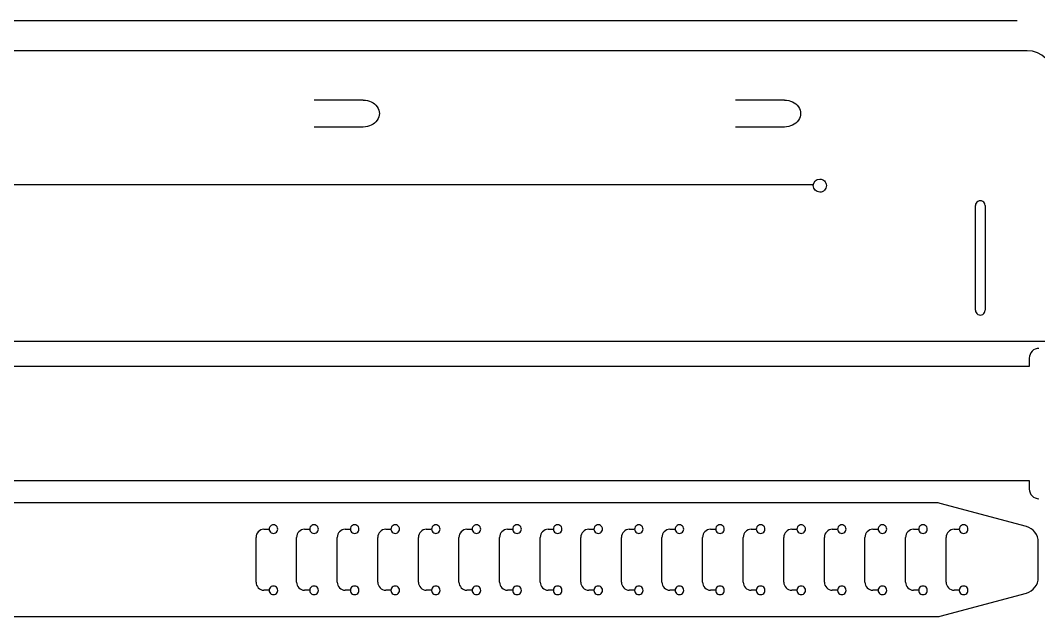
# Model space of a CAD drawing. Extents: x 6 to 576, y 64 to 1092.
# Drawn here: x 195.5 to 385, y 295.3 to 406.4 of the extents above; entities that cross this region are included whole.
import ezdxf

# ---------------------------------------------------------------- set-up
doc = ezdxf.new("R2010")
doc.units = 0
doc.layers.add('Layer_1', color=7, linetype='CONTINUOUS')

msp = doc.modelspace()

# ---------------------------------------------------------------- linework, layer by layer
at = {"layer": 'Layer_1', "color": 7}
for p, q in [((184.568476, 406.387447), (372.516559, 406.387447)), ((372.516559, 406.387447), (381.023257, 406.386918)), ((218.182693, 400.730004), (30.234591, 400.730004)), ((382.892432, 400.730004), (218.182693, 400.730004)), ((92.929869, 375.78567), (343.116112, 375.78567)), ((345.493869, 375.606962), (345.493869, 375.606962)), ((140.856457, 346.65273), (391.698136, 346.65273)), ((383.272665, 343.491435), (383.272665, 341.891447)), ((383.272665, 341.891447), (40.686209, 341.891447)), ((40.686209, 320.691432), (383.272665, 320.691432)), ((383.272665, 320.691432), (383.272665, 319.091444)), ((365.890122, 316.523031), (23.303674, 316.523031)), ((382.721776, 312.11883), (366.666568, 316.420796)), ((384.945308, 302.624998), (384.945308, 309.221034)), ((366.666568, 295.425251), (382.721776, 299.727228)), ((23.303674, 295.323016), (365.890122, 295.323016))]:
    msp.add_line(p, q, dxfattribs=at)
at = {"layer": 'Layer_1', "color": 1}
for p, q in [((259.284301, 391.549349), (250.159599, 391.502584)), ((337.69681, 391.549346), (328.572098, 391.502581)), ((259.28393, 386.519641), (250.158594, 386.496172)), ((337.696413, 386.519638), (328.571093, 386.49617)), ((373.245115, 352.397575), (373.245115, 371.897586)), ((375.045129, 371.897586), (375.045129, 352.397575)), ((240.804367, 311.594955), (241.776763, 311.610301)), ((241.776657, 311.623027), (241.776657, 311.623027)), ((248.361343, 311.594955), (249.33374, 311.610301)), ((249.333634, 311.623027), (249.333634, 311.623027)), ((255.918319, 311.594955), (256.890716, 311.610301)), ((256.89061, 311.623027), (256.89061, 311.623027)), ((263.475295, 311.594955), (264.447692, 311.610301)), ((264.447586, 311.623027), (264.447586, 311.623027)), ((271.032287, 311.594955), (272.004658, 311.610301)), ((272.004578, 311.623027), (272.004578, 311.623027)), ((278.589264, 311.594955), (279.56166, 311.610301)), ((279.561555, 311.623027), (279.561555, 311.623027)), ((286.14624, 311.594955), (287.118637, 311.610301)), ((287.118531, 311.623027), (287.118531, 311.623027)), ((293.703216, 311.594955), (294.675613, 311.610301)), ((294.675507, 311.623027), (294.675507, 311.623027)), ((301.260193, 311.594955), (302.232589, 311.610301)), ((302.232483, 311.623027), (302.232483, 311.623027)), ((308.817169, 311.594955), (309.789565, 311.610301)), ((309.78946, 311.623027), (309.78946, 311.623027)), ((316.374171, 311.594955), (317.346542, 311.610301)), ((317.346462, 311.623027), (317.346462, 311.623027)), ((323.931148, 311.594955), (324.903544, 311.610301)), ((324.903439, 311.623027), (324.903439, 311.623027)), ((331.488124, 311.594955), (332.460521, 311.610301)), ((332.460415, 311.623027), (332.460415, 311.623027)), ((339.0451, 311.594955), (340.017497, 311.610301)), ((340.017391, 311.623027), (340.017391, 311.623027)), ((346.602076, 311.594955), (347.574473, 311.610301)), ((347.574367, 311.623027), (347.574367, 311.623027)), ((354.159079, 311.594955), (355.131449, 311.610301)), ((355.13137, 311.623027), (355.13137, 311.623027)), ((361.716055, 311.594955), (362.688452, 311.610301)), ((362.688346, 311.623027), (362.688346, 311.623027)), ((369.273032, 311.594955), (370.245428, 311.610301)), ((370.245322, 311.623027), (370.245322, 311.623027)), ((239.328124, 301.75092), (239.328124, 310.095138)), ((246.8851, 301.75092), (246.8851, 310.095138)), ((254.442076, 301.75092), (254.442076, 310.095138)), ((261.999079, 301.75092), (261.999079, 310.095138)), ((269.556045, 301.75092), (269.556045, 310.095138)), ((277.113021, 301.75092), (277.113021, 310.095138)), ((284.669997, 301.75092), (284.669997, 310.095138)), ((292.226974, 301.75092), (292.226974, 310.095138)), ((299.783976, 301.75092), (299.783976, 310.095138)), ((307.340952, 301.75092), (307.340952, 310.095138)), ((314.897929, 301.75092), (314.897929, 310.095138)), ((322.454905, 301.75092), (322.454905, 310.095138)), ((330.011881, 301.75092), (330.011881, 310.095138)), ((337.568857, 301.75092), (337.568857, 310.095138)), ((345.12586, 301.75092), (345.12586, 310.095138)), ((352.682836, 301.75092), (352.682836, 310.095138)), ((360.239813, 301.75092), (360.239813, 310.095138)), ((367.796789, 301.75092), (367.796789, 310.095138)), ((241.776763, 300.235704), (240.804367, 300.25105)), ((241.776657, 300.223031), (241.776657, 300.223031)), ((249.33374, 300.235704), (248.361343, 300.25105)), ((249.333634, 300.223031), (249.333634, 300.223031)), ((256.890716, 300.235704), (255.918319, 300.25105)), ((256.89061, 300.223031), (256.89061, 300.223031)), ((264.447692, 300.235704), (263.475295, 300.25105)), ((264.447586, 300.223031), (264.447586, 300.223031)), ((272.004658, 300.235704), (271.032287, 300.25105)), ((272.004578, 300.223031), (272.004578, 300.223031)), ((279.56166, 300.235704), (278.589264, 300.25105)), ((279.561555, 300.223031), (279.561555, 300.223031)), ((287.118637, 300.235704), (286.14624, 300.25105)), ((287.118531, 300.223031), (287.118531, 300.223031)), ((294.675613, 300.235704), (293.703216, 300.25105)), ((294.675507, 300.223031), (294.675507, 300.223031)), ((302.232589, 300.235704), (301.260193, 300.25105)), ((302.232483, 300.223031), (302.232483, 300.223031)), ((309.789565, 300.235704), (308.817169, 300.25105)), ((309.78946, 300.223031), (309.78946, 300.223031)), ((317.346542, 300.235704), (316.374171, 300.25105)), ((317.346462, 300.223031), (317.346462, 300.223031)), ((324.903544, 300.235704), (323.931148, 300.25105)), ((324.903439, 300.223031), (324.903439, 300.223031)), ((332.460521, 300.235704), (331.488124, 300.25105)), ((332.460415, 300.223031), (332.460415, 300.223031)), ((340.017497, 300.235704), (339.0451, 300.25105)), ((340.017391, 300.223031), (340.017391, 300.223031)), ((347.574473, 300.235704), (346.602076, 300.25105)), ((347.574367, 300.223031), (347.574367, 300.223031)), ((355.131449, 300.235704), (354.159079, 300.25105)), ((355.13137, 300.223031), (355.13137, 300.223031)), ((362.688452, 300.235704), (361.716055, 300.25105)), ((362.688346, 300.223031), (362.688346, 300.223031)), ((370.245428, 300.235704), (369.273032, 300.25105)), ((370.245322, 300.223031), (370.245322, 300.223031))]:
    msp.add_line(p, q, dxfattribs=at)
at = {"layer": 'Layer_1', "color": 7}
for points in [[(387.773492, 395.728718), (387.773492, 398.499601), (385.596739, 400.730004), (382.892432, 400.730004)], [(343.046711, 375.606962), (343.046712, 376.282721), (343.594518, 376.830533), (344.270277, 376.830541)], [(344.270277, 374.383383), (343.594518, 374.383391), (343.046712, 374.931204), (343.046711, 375.606962)], [(344.270277, 376.830541), (344.594793, 376.830544), (344.906018, 376.701634), (345.135486, 376.472168)], [(345.135486, 376.472168), (345.364955, 376.242702), (345.493869, 375.931478), (345.493869, 375.606962)], [(345.493869, 375.606962), (345.493869, 375.282447), (345.364955, 374.971223), (345.135486, 374.741757)], [(345.135486, 374.741757), (344.906018, 374.512291), (344.594793, 374.38338), (344.270277, 374.383383)], [(385.072678, 345.291448), (384.595284, 345.291452), (384.137442, 345.101809), (383.799873, 344.764241)], [(383.799873, 344.764241), (383.462304, 344.426672), (383.272661, 343.968829), (383.272665, 343.491435)], [(383.272665, 319.091444), (383.272661, 318.614049), (383.462304, 318.156207), (383.799873, 317.818638)], [(383.799873, 317.818638), (384.137442, 317.481069), (384.595284, 317.291427), (385.072678, 317.29143)], [(366.666568, 316.420796), (366.413332, 316.488655), (366.152293, 316.523026), (365.890122, 316.523031)], [(384.945308, 309.22106), (384.945306, 310.578871), (384.033319, 311.767397), (382.721776, 312.11883)], [(382.721776, 299.727228), (384.033319, 300.078661), (384.945306, 301.267187), (384.945308, 302.624998)], [(365.890122, 295.323016), (366.152293, 295.323021), (366.413332, 295.357392), (366.666568, 295.425251)]]:
    msp.add_open_spline(points, degree=3, dxfattribs=at)
at = {"layer": 'Layer_1', "color": 1}
for points in [[(259.285624, 391.549338), (260.358535, 391.549338), (261.349903, 391.069993), (261.886372, 390.291866)], [(337.698133, 391.549336), (338.771045, 391.549336), (339.762412, 391.06999), (340.298855, 390.291864)], [(261.886372, 390.291866), (262.422815, 389.51374), (262.422815, 388.555049), (261.886372, 387.776922)], [(340.298855, 390.291864), (340.835324, 389.513737), (340.835324, 388.555046), (340.298855, 387.776917)], [(261.886372, 387.776922), (261.349903, 386.998793), (260.358483, 386.519641), (259.285571, 386.519641)], [(340.298855, 387.776917), (339.762412, 386.998791), (338.770992, 386.519638), (337.69808, 386.519638)], [(373.695119, 372.677015), (373.416656, 372.516244), (373.245115, 372.219127), (373.245115, 371.897586)], [(374.595125, 372.677015), (374.316662, 372.837785), (373.973582, 372.837785), (373.695119, 372.677015)], [(375.045129, 371.897586), (375.045129, 372.219127), (374.873588, 372.516244), (374.595125, 372.677015)], [(373.245115, 352.397575), (373.245115, 352.076033), (373.416656, 351.778917), (373.695119, 351.618146)], [(373.695119, 351.618146), (373.973582, 351.457375), (374.316662, 351.457375), (374.595125, 351.618146)], [(374.595125, 351.618146), (374.873588, 351.778917), (375.045129, 352.076033), (375.045129, 352.397575)], [(240.804367, 311.594955), (239.985303, 311.581981), (239.328121, 310.914304), (239.328124, 310.095138)], [(242.175712, 312.318558), (241.927715, 312.174928), (241.775492, 311.909612), (241.776657, 311.623027)], [(241.776657, 311.623027), (241.775492, 311.336442), (241.927715, 311.071126), (242.175712, 310.927496)], [(242.977591, 312.318558), (242.729593, 312.462189), (242.42371, 312.462189), (242.175712, 312.318558)], [(242.175712, 310.927496), (242.42371, 310.783866), (242.729593, 310.783866), (242.977591, 310.927496)], [(243.376646, 311.623027), (243.377811, 311.909612), (243.225589, 312.174928), (242.977591, 312.318558)], [(242.977591, 310.927496), (243.225589, 311.071126), (243.377811, 311.336442), (243.376646, 311.623027)], [(248.361343, 311.594955), (247.542279, 311.581981), (246.885097, 310.914304), (246.8851, 310.095138)], [(249.732747, 312.31839), (249.484779, 312.174805), (249.332541, 311.909564), (249.333634, 311.623027)], [(249.333634, 311.623027), (249.332541, 311.33649), (249.484779, 311.071249), (249.732747, 310.927664)], [(250.534509, 312.31839), (250.28654, 312.461975), (249.980715, 312.461975), (249.732747, 312.31839)], [(249.732747, 310.927664), (249.980715, 310.784079), (250.28654, 310.784079), (250.534509, 310.927664)], [(250.933622, 311.623027), (250.934715, 311.909564), (250.782477, 312.174805), (250.534509, 312.31839)], [(250.534509, 310.927664), (250.782477, 311.071249), (250.934715, 311.33649), (250.933622, 311.623027)], [(255.918319, 311.594955), (255.099256, 311.581981), (254.442074, 310.914304), (254.442076, 310.095138)], [(257.290614, 312.315854), (257.04309, 312.172946), (256.89061, 311.908842), (256.89061, 311.623027)], [(256.89061, 311.623027), (256.89061, 311.337212), (257.04309, 311.073108), (257.290614, 310.9302)], [(258.090621, 312.315854), (257.843098, 312.458762), (257.538137, 312.458762), (257.290614, 312.315854)], [(257.290614, 310.9302), (257.538137, 310.787293), (257.843098, 310.787293), (258.090621, 310.9302)], [(258.490625, 311.623027), (258.490625, 311.908842), (258.338144, 312.172946), (258.090621, 312.315854)], [(258.090621, 310.9302), (258.338144, 311.073108), (258.490625, 311.337212), (258.490625, 311.623027)], [(263.475295, 311.594955), (262.656242, 311.581966), (261.999076, 310.914294), (261.999079, 310.095138)], [(264.846745, 312.318278), (264.598795, 312.174723), (264.446544, 311.909533), (264.447586, 311.623027)], [(264.447586, 311.623027), (264.446544, 311.336521), (264.598795, 311.071331), (264.846745, 310.927776)], [(265.648432, 312.318278), (265.400482, 312.461833), (265.094695, 312.461833), (264.846745, 312.318278)], [(264.846745, 310.927776), (265.094695, 310.784221), (265.400482, 310.784221), (265.648432, 310.927776)], [(266.04759, 311.623027), (266.048632, 311.909533), (265.896381, 312.174723), (265.648432, 312.318278)], [(265.648432, 310.927776), (265.896381, 311.071331), (266.048632, 311.336521), (266.04759, 311.623027)], [(271.032287, 311.594955), (270.213224, 311.581981), (269.556042, 310.914304), (269.556045, 310.095138)], [(272.403633, 312.318558), (272.155636, 312.174928), (272.003413, 311.909612), (272.004578, 311.623027)], [(272.004578, 311.623027), (272.003413, 311.336442), (272.155636, 311.071126), (272.403633, 310.927496)], [(273.205512, 312.318558), (272.957514, 312.462189), (272.651631, 312.462189), (272.403633, 312.318558)], [(272.403633, 310.927496), (272.651631, 310.783866), (272.957514, 310.783866), (273.205512, 310.927496)], [(273.604567, 311.623027), (273.605732, 311.909612), (273.453509, 312.174928), (273.205512, 312.318558)], [(273.205512, 310.927496), (273.453509, 311.071126), (273.605732, 311.336442), (273.604567, 311.623027)], [(278.589264, 311.594955), (277.7702, 311.581981), (277.113018, 310.914304), (277.113021, 310.095138)], [(279.96061, 312.318558), (279.712612, 312.174928), (279.560389, 311.909612), (279.561555, 311.623027)], [(279.561555, 311.623027), (279.560389, 311.336442), (279.712612, 311.071126), (279.96061, 310.927496)], [(280.762488, 312.318558), (280.51449, 312.462189), (280.208607, 312.462189), (279.96061, 312.318558)], [(279.96061, 310.927496), (280.208607, 310.783866), (280.51449, 310.783866), (280.762488, 310.927496)], [(281.161543, 311.623027), (281.162708, 311.909612), (281.010486, 312.174928), (280.762488, 312.318558)], [(280.762488, 310.927496), (281.010486, 311.071126), (281.162708, 311.336442), (281.161543, 311.623027)], [(286.14624, 311.594955), (285.327177, 311.581981), (284.669994, 310.914304), (284.669997, 310.095138)], [(287.517644, 312.31839), (287.269676, 312.174805), (287.117438, 311.909564), (287.118531, 311.623027)], [(287.118531, 311.623027), (287.117438, 311.33649), (287.269676, 311.071249), (287.517644, 310.927664)], [(288.319406, 312.31839), (288.071438, 312.461975), (287.765612, 312.461975), (287.517644, 312.31839)], [(287.517644, 310.927664), (287.765612, 310.784079), (288.071438, 310.784079), (288.319406, 310.927664)], [(288.718519, 311.623027), (288.719612, 311.909564), (288.567374, 312.174805), (288.319406, 312.31839)], [(288.319406, 310.927664), (288.567374, 311.071249), (288.719612, 311.33649), (288.718519, 311.623027)], [(293.703216, 311.594955), (292.884153, 311.581981), (292.226971, 310.914304), (292.226974, 310.095138)], [(295.075511, 312.315854), (294.827988, 312.172946), (294.675507, 311.908842), (294.675507, 311.623027)], [(294.675507, 311.623027), (294.675507, 311.337212), (294.827988, 311.073108), (295.075511, 310.9302)], [(295.875518, 312.315854), (295.627995, 312.458761), (295.323034, 312.458761), (295.075511, 312.315854)], [(295.075511, 310.9302), (295.323034, 310.787293), (295.627995, 310.787293), (295.875518, 310.9302)], [(296.275522, 311.623027), (296.275522, 311.908842), (296.123041, 312.172946), (295.875518, 312.315854)], [(295.875518, 310.9302), (296.123041, 311.073108), (296.275522, 311.337212), (296.275522, 311.623027)], [(301.260193, 311.594955), (300.441139, 311.581966), (299.783973, 310.914294), (299.783976, 310.095138)], [(302.632487, 312.315854), (302.384964, 312.172946), (302.232483, 311.908842), (302.232483, 311.623027)], [(302.232483, 311.623027), (302.232483, 311.337212), (302.384964, 311.073108), (302.632487, 310.9302)], [(303.432494, 312.315854), (303.184971, 312.458761), (302.88001, 312.458761), (302.632487, 312.315854)], [(302.632487, 310.9302), (302.88001, 310.787293), (303.184971, 310.787293), (303.432494, 310.9302)], [(303.832498, 311.623027), (303.832498, 311.908842), (303.680018, 312.172946), (303.432494, 312.315854)], [(303.432494, 310.9302), (303.680018, 311.073108), (303.832498, 311.337212), (303.832498, 311.623027)], [(308.817169, 311.594955), (307.998116, 311.581966), (307.340949, 310.914294), (307.340952, 310.095138)], [(310.189463, 312.315854), (309.94194, 312.172946), (309.78946, 311.908842), (309.78946, 311.623027)], [(309.78946, 311.623027), (309.78946, 311.337212), (309.94194, 311.073108), (310.189463, 310.9302)], [(310.989471, 312.315854), (310.741948, 312.458761), (310.436986, 312.458761), (310.189463, 312.315854)], [(310.189463, 310.9302), (310.436986, 310.787293), (310.741948, 310.787293), (310.989471, 310.9302)], [(311.389474, 311.623027), (311.389474, 311.908842), (311.236994, 312.172946), (310.989471, 312.315854)], [(310.989471, 310.9302), (311.236994, 311.073108), (311.389474, 311.337212), (311.389474, 311.623027)], [(316.374171, 311.594955), (315.555108, 311.581981), (314.897926, 310.914304), (314.897929, 310.095138)], [(317.745517, 312.318558), (317.49752, 312.174928), (317.345297, 311.909612), (317.346462, 311.623027)], [(317.346462, 311.623027), (317.345297, 311.336442), (317.49752, 311.071126), (317.745517, 310.927496)], [(318.547396, 312.318558), (318.299398, 312.462189), (317.993515, 312.462189), (317.745517, 312.318558)], [(317.745517, 310.927496), (317.993515, 310.783866), (318.299398, 310.783866), (318.547396, 310.927496)], [(318.946451, 311.623027), (318.947616, 311.909612), (318.795393, 312.174928), (318.547396, 312.318558)], [(318.547396, 310.927496), (318.795393, 311.071126), (318.947616, 311.336442), (318.946451, 311.623027)], [(323.931148, 311.594955), (323.112084, 311.581981), (322.454902, 310.914304), (322.454905, 310.095138)], [(325.302552, 312.31839), (325.054584, 312.174805), (324.902345, 311.909564), (324.903439, 311.623027)], [(324.903439, 311.623027), (324.902345, 311.33649), (325.054584, 311.071249), (325.302552, 310.927664)], [(326.104313, 312.31839), (325.856345, 312.461975), (325.55052, 312.461975), (325.302552, 312.31839)], [(325.302552, 310.927664), (325.55052, 310.784079), (325.856345, 310.784079), (326.104313, 310.927664)], [(326.503427, 311.623027), (326.50452, 311.909564), (326.352281, 312.174805), (326.104313, 312.31839)], [(326.104313, 310.927664), (326.352281, 311.071249), (326.50452, 311.33649), (326.503427, 311.623027)], [(331.488124, 311.594955), (330.669061, 311.581981), (330.011878, 310.914304), (330.011881, 310.095138)], [(332.859528, 312.31839), (332.61156, 312.174805), (332.459322, 311.909564), (332.460415, 311.623027)], [(332.460415, 311.623027), (332.459322, 311.33649), (332.61156, 311.071249), (332.859528, 310.927664)], [(333.66129, 312.31839), (333.413322, 312.461975), (333.107496, 312.461975), (332.859528, 312.31839)], [(332.859528, 310.927664), (333.107496, 310.784079), (333.413322, 310.784079), (333.66129, 310.927664)], [(334.060403, 311.623027), (334.061496, 311.909564), (333.909258, 312.174805), (333.66129, 312.31839)], [(333.66129, 310.927664), (333.909258, 311.071249), (334.061496, 311.33649), (334.060403, 311.623027)], [(339.0451, 311.594955), (338.226037, 311.581981), (337.568855, 310.914304), (337.568857, 310.095138)], [(340.417395, 312.315854), (340.169872, 312.172946), (340.017391, 311.908842), (340.017391, 311.623027)], [(340.017391, 311.623027), (340.017391, 311.337212), (340.169872, 311.073108), (340.417395, 310.9302)], [(341.217402, 312.315854), (340.969879, 312.458761), (340.664918, 312.458761), (340.417395, 312.315854)], [(340.417395, 310.9302), (340.664918, 310.787293), (340.969879, 310.787293), (341.217402, 310.9302)], [(341.617406, 311.623027), (341.617406, 311.908842), (341.464925, 312.172946), (341.217402, 312.315854)], [(341.217402, 310.9302), (341.464925, 311.073108), (341.617406, 311.337212), (341.617406, 311.623027)], [(346.602076, 311.594955), (345.783023, 311.581966), (345.125857, 310.914294), (345.12586, 310.095138)], [(347.974371, 312.315854), (347.726848, 312.172946), (347.574367, 311.908842), (347.574367, 311.623027)], [(347.574367, 311.623027), (347.574367, 311.337212), (347.726848, 311.073108), (347.974371, 310.9302)], [(348.774378, 312.315854), (348.526855, 312.458761), (348.221894, 312.458761), (347.974371, 312.315854)], [(347.974371, 310.9302), (348.221894, 310.787293), (348.526855, 310.787293), (348.774378, 310.9302)], [(349.174382, 311.623027), (349.174382, 311.908842), (349.021902, 312.172946), (348.774378, 312.315854)], [(348.774378, 310.9302), (349.021902, 311.073108), (349.174382, 311.337212), (349.174382, 311.623027)], [(354.159079, 311.594955), (353.340016, 311.581981), (352.682834, 310.914304), (352.682836, 310.095138)], [(355.530425, 312.318558), (355.282427, 312.174928), (355.130205, 311.909612), (355.13137, 311.623027)], [(355.13137, 311.623027), (355.130205, 311.336442), (355.282427, 311.071126), (355.530425, 310.927496)], [(356.332303, 312.318558), (356.084306, 312.462189), (355.778423, 312.462189), (355.530425, 312.318558)], [(355.530425, 310.927496), (355.778423, 310.783866), (356.084306, 310.783866), (356.332303, 310.927496)], [(356.731358, 311.623027), (356.732524, 311.909612), (356.580301, 312.174928), (356.332303, 312.318558)], [(356.332303, 310.927496), (356.580301, 311.071126), (356.732524, 311.336442), (356.731358, 311.623027)], [(361.716055, 311.594955), (360.896992, 311.581981), (360.23981, 310.914304), (360.239813, 310.095138)], [(363.08746, 312.31839), (362.839492, 312.174805), (362.687253, 311.909564), (362.688346, 311.623027)], [(362.688346, 311.623027), (362.687253, 311.33649), (362.839492, 311.071249), (363.08746, 310.927664)], [(363.889221, 312.31839), (363.641253, 312.461975), (363.335428, 312.461975), (363.08746, 312.31839)], [(363.08746, 310.927664), (363.335428, 310.784079), (363.641253, 310.784079), (363.889221, 310.927664)], [(364.288335, 311.623027), (364.289428, 311.909564), (364.137189, 312.174805), (363.889221, 312.31839)], [(363.889221, 310.927664), (364.137189, 311.071249), (364.289428, 311.33649), (364.288335, 311.623027)], [(369.273032, 311.594955), (368.453968, 311.581981), (367.796786, 310.914304), (367.796789, 310.095138)], [(370.644436, 312.31839), (370.396468, 312.174805), (370.244229, 311.909564), (370.245322, 311.623027)], [(370.245322, 311.623027), (370.244229, 311.33649), (370.396468, 311.071249), (370.644436, 310.927664)], [(371.446197, 312.31839), (371.198229, 312.461975), (370.892404, 312.461975), (370.644436, 312.31839)], [(370.644436, 310.927664), (370.892404, 310.784079), (371.198229, 310.784079), (371.446197, 310.927664)], [(371.845311, 311.623027), (371.846404, 311.909564), (371.694165, 312.174805), (371.446197, 312.31839)], [(371.446197, 310.927664), (371.694165, 311.071249), (371.846404, 311.33649), (371.845311, 311.623027)], [(239.328124, 301.75092), (239.328121, 300.931754), (239.985303, 300.264077), (240.804367, 300.251103)], [(246.8851, 301.75092), (246.885097, 300.931754), (247.542279, 300.264077), (248.361343, 300.251103)], [(254.442076, 301.75092), (254.442074, 300.931754), (255.099256, 300.264077), (255.918319, 300.251103)], [(261.999079, 301.75092), (261.999076, 300.931764), (262.656242, 300.264092), (263.475295, 300.251103)], [(269.556045, 301.75092), (269.556042, 300.931754), (270.213224, 300.264077), (271.032287, 300.251103)], [(277.113021, 301.75092), (277.113018, 300.931754), (277.7702, 300.264077), (278.589264, 300.251103)], [(284.669997, 301.75092), (284.669994, 300.931754), (285.327177, 300.264077), (286.14624, 300.251103)], [(292.226974, 301.75092), (292.226971, 300.931754), (292.884153, 300.264077), (293.703216, 300.251103)], [(299.783976, 301.75092), (299.783973, 300.931764), (300.441139, 300.264092), (301.260193, 300.251103)], [(307.340952, 301.75092), (307.340949, 300.931764), (307.998116, 300.264092), (308.817169, 300.251103)], [(314.897929, 301.75092), (314.897926, 300.931754), (315.555108, 300.264077), (316.374171, 300.251103)], [(322.454905, 301.75092), (322.454902, 300.931754), (323.112084, 300.264077), (323.931148, 300.251103)], [(330.011881, 301.75092), (330.011878, 300.931754), (330.669061, 300.264077), (331.488124, 300.251103)], [(337.568857, 301.75092), (337.568855, 300.931754), (338.226037, 300.264077), (339.0451, 300.251103)], [(345.12586, 301.75092), (345.125857, 300.931764), (345.783023, 300.264092), (346.602076, 300.251103)], [(352.682836, 301.75092), (352.682834, 300.931754), (353.340016, 300.264077), (354.159079, 300.251103)], [(360.239813, 301.75092), (360.23981, 300.931754), (360.896992, 300.264077), (361.716055, 300.251103)], [(367.796789, 301.75092), (367.796786, 300.931754), (368.453968, 300.264077), (369.273032, 300.251103)], [(242.175712, 300.918562), (241.927715, 300.774932), (241.775492, 300.509616), (241.776657, 300.223031)], [(241.776657, 300.223031), (241.775492, 299.936446), (241.927715, 299.67113), (242.175712, 299.5275)], [(242.977591, 300.918562), (242.729593, 301.062192), (242.42371, 301.062192), (242.175712, 300.918562)], [(242.175712, 299.5275), (242.42371, 299.383869), (242.729593, 299.383869), (242.977591, 299.5275)], [(243.376646, 300.223031), (243.377811, 300.509616), (243.225589, 300.774932), (242.977591, 300.918562)], [(242.977591, 299.5275), (243.225589, 299.67113), (243.377811, 299.936446), (243.376646, 300.223031)], [(249.732747, 300.918394), (249.484779, 300.774809), (249.332541, 300.509568), (249.333634, 300.223031)], [(249.333634, 300.223031), (249.332541, 299.936494), (249.484779, 299.671253), (249.732747, 299.527668)], [(250.534509, 300.918394), (250.28654, 301.061979), (249.980715, 301.061979), (249.732747, 300.918394)], [(249.732747, 299.527668), (249.980715, 299.384083), (250.28654, 299.384083), (250.534509, 299.527668)], [(250.933622, 300.223031), (250.934715, 300.509568), (250.782477, 300.774809), (250.534509, 300.918394)], [(250.534509, 299.527668), (250.782477, 299.671253), (250.934715, 299.936494), (250.933622, 300.223031)], [(257.290614, 300.915858), (257.04309, 300.77295), (256.89061, 300.508846), (256.89061, 300.223031)], [(256.89061, 300.223031), (256.89061, 299.937216), (257.04309, 299.673112), (257.290614, 299.530204)], [(258.090621, 300.915858), (257.843098, 301.058765), (257.538137, 301.058765), (257.290614, 300.915858)], [(257.290614, 299.530204), (257.538137, 299.387296), (257.843098, 299.387296), (258.090621, 299.530204)], [(258.490625, 300.223031), (258.490625, 300.508846), (258.338144, 300.77295), (258.090621, 300.915858)], [(258.090621, 299.530204), (258.338144, 299.673112), (258.490625, 299.937216), (258.490625, 300.223031)], [(264.846745, 300.918282), (264.598795, 300.774727), (264.446544, 300.509537), (264.447586, 300.223031)], [(264.447586, 300.223031), (264.446544, 299.936524), (264.598795, 299.671335), (264.846745, 299.52778)], [(265.648432, 300.918282), (265.400482, 301.061837), (265.094695, 301.061837), (264.846745, 300.918282)], [(264.846745, 299.52778), (265.094695, 299.384225), (265.400482, 299.384225), (265.648432, 299.52778)], [(266.04759, 300.223031), (266.048632, 300.509537), (265.896381, 300.774727), (265.648432, 300.918282)], [(265.648432, 299.52778), (265.896381, 299.671335), (266.048632, 299.936524), (266.04759, 300.223031)], [(272.403633, 300.918562), (272.155636, 300.774932), (272.003413, 300.509616), (272.004578, 300.223031)], [(272.004578, 300.223031), (272.003413, 299.936446), (272.155636, 299.67113), (272.403633, 299.5275)], [(273.205512, 300.918562), (272.957514, 301.062192), (272.651631, 301.062192), (272.403633, 300.918562)], [(272.403633, 299.5275), (272.651631, 299.383869), (272.957514, 299.383869), (273.205512, 299.5275)], [(273.604567, 300.223031), (273.605732, 300.509616), (273.453509, 300.774932), (273.205512, 300.918562)], [(273.205512, 299.5275), (273.453509, 299.67113), (273.605732, 299.936446), (273.604567, 300.223031)], [(279.96061, 300.918562), (279.712612, 300.774932), (279.560389, 300.509616), (279.561555, 300.223031)], [(279.561555, 300.223031), (279.560389, 299.936446), (279.712612, 299.67113), (279.96061, 299.5275)], [(280.762488, 300.918562), (280.51449, 301.062192), (280.208607, 301.062192), (279.96061, 300.918562)], [(279.96061, 299.5275), (280.208607, 299.383869), (280.51449, 299.383869), (280.762488, 299.5275)], [(281.161543, 300.223031), (281.162708, 300.509616), (281.010486, 300.774932), (280.762488, 300.918562)], [(280.762488, 299.5275), (281.010486, 299.67113), (281.162708, 299.936446), (281.161543, 300.223031)], [(287.517644, 300.918394), (287.269676, 300.774809), (287.117438, 300.509568), (287.118531, 300.223031)], [(287.118531, 300.223031), (287.117438, 299.936494), (287.269676, 299.671253), (287.517644, 299.527668)], [(288.319406, 300.918394), (288.071438, 301.061979), (287.765612, 301.061979), (287.517644, 300.918394)], [(287.517644, 299.527668), (287.765612, 299.384083), (288.071438, 299.384083), (288.319406, 299.527668)], [(288.718519, 300.223031), (288.719612, 300.509568), (288.567374, 300.774809), (288.319406, 300.918394)], [(288.319406, 299.527668), (288.567374, 299.671253), (288.719612, 299.936494), (288.718519, 300.223031)], [(295.075511, 300.915858), (294.827988, 300.77295), (294.675507, 300.508846), (294.675507, 300.223031)], [(294.675507, 300.223031), (294.675507, 299.937216), (294.827988, 299.673112), (295.075511, 299.530204)], [(295.875518, 300.915858), (295.627995, 301.058765), (295.323034, 301.058765), (295.075511, 300.915858)], [(295.075511, 299.530204), (295.323034, 299.387297), (295.627995, 299.387297), (295.875518, 299.530204)], [(296.275522, 300.223031), (296.275522, 300.508846), (296.123041, 300.77295), (295.875518, 300.915858)], [(295.875518, 299.530204), (296.123041, 299.673112), (296.275522, 299.937216), (296.275522, 300.223031)], [(302.632487, 300.915858), (302.384964, 300.77295), (302.232483, 300.508846), (302.232483, 300.223031)], [(302.232483, 300.223031), (302.232483, 299.937216), (302.384964, 299.673112), (302.632487, 299.530204)], [(303.432494, 300.915858), (303.184971, 301.058765), (302.88001, 301.058765), (302.632487, 300.915858)], [(302.632487, 299.530204), (302.88001, 299.387297), (303.184971, 299.387297), (303.432494, 299.530204)], [(303.832498, 300.223031), (303.832498, 300.508846), (303.680018, 300.77295), (303.432494, 300.915858)], [(303.432494, 299.530204), (303.680018, 299.673112), (303.832498, 299.937216), (303.832498, 300.223031)], [(310.189463, 300.915858), (309.94194, 300.77295), (309.78946, 300.508846), (309.78946, 300.223031)], [(309.78946, 300.223031), (309.78946, 299.937216), (309.94194, 299.673112), (310.189463, 299.530204)], [(310.989471, 300.915858), (310.741948, 301.058765), (310.436986, 301.058765), (310.189463, 300.915858)], [(310.189463, 299.530204), (310.436986, 299.387297), (310.741948, 299.387297), (310.989471, 299.530204)], [(311.389474, 300.223031), (311.389474, 300.508846), (311.236994, 300.77295), (310.989471, 300.915858)], [(310.989471, 299.530204), (311.236994, 299.673112), (311.389474, 299.937216), (311.389474, 300.223031)], [(317.745517, 300.918562), (317.49752, 300.774932), (317.345297, 300.509616), (317.346462, 300.223031)], [(317.346462, 300.223031), (317.345297, 299.936446), (317.49752, 299.67113), (317.745517, 299.5275)], [(318.547396, 300.918562), (318.299398, 301.062192), (317.993515, 301.062192), (317.745517, 300.918562)], [(317.745517, 299.5275), (317.993515, 299.383869), (318.299398, 299.383869), (318.547396, 299.5275)], [(318.946451, 300.223031), (318.947616, 300.509616), (318.795393, 300.774932), (318.547396, 300.918562)], [(318.547396, 299.5275), (318.795393, 299.67113), (318.947616, 299.936446), (318.946451, 300.223031)], [(325.302552, 300.918394), (325.054584, 300.774809), (324.902345, 300.509568), (324.903439, 300.223031)], [(324.903439, 300.223031), (324.902345, 299.936494), (325.054584, 299.671253), (325.302552, 299.527668)], [(326.104313, 300.918394), (325.856345, 301.061979), (325.55052, 301.061979), (325.302552, 300.918394)], [(325.302552, 299.527668), (325.55052, 299.384083), (325.856345, 299.384083), (326.104313, 299.527668)], [(326.503427, 300.223031), (326.50452, 300.509568), (326.352281, 300.774809), (326.104313, 300.918394)], [(326.104313, 299.527668), (326.352281, 299.671253), (326.50452, 299.936494), (326.503427, 300.223031)], [(332.859528, 300.918394), (332.61156, 300.774809), (332.459322, 300.509568), (332.460415, 300.223031)], [(332.460415, 300.223031), (332.459322, 299.936494), (332.61156, 299.671253), (332.859528, 299.527668)], [(333.66129, 300.918394), (333.413322, 301.061979), (333.107496, 301.061979), (332.859528, 300.918394)], [(332.859528, 299.527668), (333.107496, 299.384083), (333.413322, 299.384083), (333.66129, 299.527668)], [(334.060403, 300.223031), (334.061496, 300.509568), (333.909258, 300.774809), (333.66129, 300.918394)], [(333.66129, 299.527668), (333.909258, 299.671253), (334.061496, 299.936494), (334.060403, 300.223031)], [(340.417395, 300.915858), (340.169872, 300.77295), (340.017391, 300.508846), (340.017391, 300.223031)], [(340.017391, 300.223031), (340.017391, 299.937216), (340.169872, 299.673112), (340.417395, 299.530204)], [(341.217402, 300.915858), (340.969879, 301.058765), (340.664918, 301.058765), (340.417395, 300.915858)], [(340.417395, 299.530204), (340.664918, 299.387297), (340.969879, 299.387297), (341.217402, 299.530204)], [(341.617406, 300.223031), (341.617406, 300.508846), (341.464925, 300.77295), (341.217402, 300.915858)], [(341.217402, 299.530204), (341.464925, 299.673112), (341.617406, 299.937216), (341.617406, 300.223031)], [(347.974371, 300.915858), (347.726848, 300.77295), (347.574367, 300.508846), (347.574367, 300.223031)], [(347.574367, 300.223031), (347.574367, 299.937216), (347.726848, 299.673112), (347.974371, 299.530204)], [(348.774378, 300.915858), (348.526855, 301.058765), (348.221894, 301.058765), (347.974371, 300.915858)], [(347.974371, 299.530204), (348.221894, 299.387297), (348.526855, 299.387297), (348.774378, 299.530204)], [(349.174382, 300.223031), (349.174382, 300.508846), (349.021902, 300.77295), (348.774378, 300.915858)], [(348.774378, 299.530204), (349.021902, 299.673112), (349.174382, 299.937216), (349.174382, 300.223031)], [(355.530425, 300.918562), (355.282427, 300.774932), (355.130205, 300.509616), (355.13137, 300.223031)], [(355.13137, 300.223031), (355.130205, 299.936446), (355.282427, 299.67113), (355.530425, 299.5275)], [(356.332303, 300.918562), (356.084306, 301.062192), (355.778423, 301.062192), (355.530425, 300.918562)], [(355.530425, 299.5275), (355.778423, 299.383869), (356.084306, 299.383869), (356.332303, 299.5275)], [(356.731358, 300.223031), (356.732524, 300.509616), (356.580301, 300.774932), (356.332303, 300.918562)], [(356.332303, 299.5275), (356.580301, 299.67113), (356.732524, 299.936446), (356.731358, 300.223031)], [(363.08746, 300.918394), (362.839492, 300.774809), (362.687253, 300.509568), (362.688346, 300.223031)], [(362.688346, 300.223031), (362.687253, 299.936494), (362.839492, 299.671253), (363.08746, 299.527668)], [(363.889221, 300.918394), (363.641253, 301.061979), (363.335428, 301.061979), (363.08746, 300.918394)], [(363.08746, 299.527668), (363.335428, 299.384083), (363.641253, 299.384083), (363.889221, 299.527668)], [(364.288335, 300.223031), (364.289428, 300.509568), (364.137189, 300.774809), (363.889221, 300.918394)], [(363.889221, 299.527668), (364.137189, 299.671253), (364.289428, 299.936494), (364.288335, 300.223031)], [(370.644436, 300.918394), (370.396468, 300.774809), (370.244229, 300.509568), (370.245322, 300.223031)], [(370.245322, 300.223031), (370.244229, 299.936494), (370.396468, 299.671253), (370.644436, 299.527668)], [(371.446197, 300.918394), (371.198229, 301.061979), (370.892404, 301.061979), (370.644436, 300.918394)], [(370.644436, 299.527668), (370.892404, 299.384083), (371.198229, 299.384083), (371.446197, 299.527668)], [(371.845311, 300.223031), (371.846404, 300.509568), (371.694165, 300.774809), (371.446197, 300.918394)], [(371.446197, 299.527668), (371.694165, 299.671253), (371.846404, 299.936494), (371.845311, 300.223031)]]:
    msp.add_open_spline(points, degree=3, dxfattribs=at)

doc.saveas('drawing.dxf')
